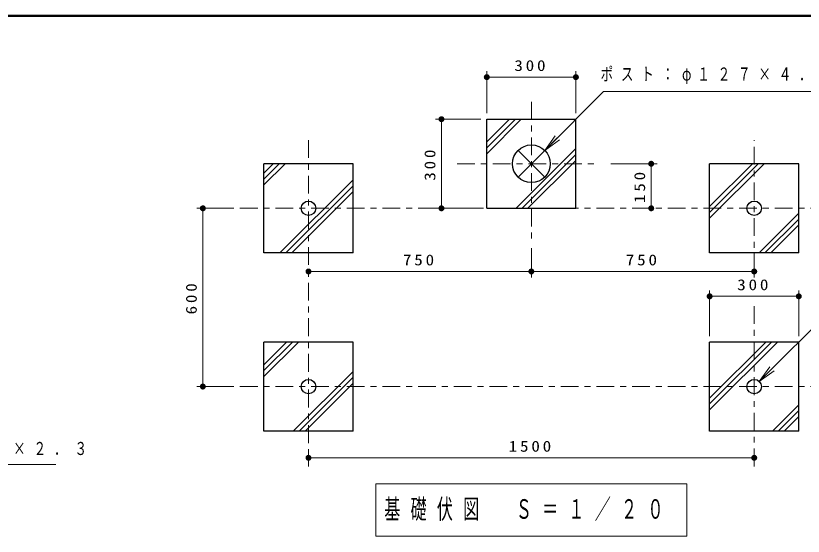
# Model space of a CAD drawing. Units: millimetres on the paper, scale 1:20. Extents: x -365 to 10, y -38 to 257.
# Drawn here: x -200.2 to -67.7, y 169.4 to 257 of the extents above; entities that cross this region are included whole.
import ezdxf

# ---------------------------------------------------------------- set-up
doc = ezdxf.new("R2010")
doc.units = ezdxf.units.MM
doc.linetypes.add('USER2', pattern=[6, 3, -1, 1, -1])
doc.layers.add('LY_1', color=7, linetype='Continuous', lineweight=13)
doc.styles.add('ＭＳ ゴシック', font='')
doc.styles.get('ＭＳ ゴシック').set_extended_font_data('MS Gothic')

# ---------------------------------------------------------------- blocks, each defined once
blk = doc.blocks.new('filled_dot')
at = {"color": 0, "linetype": 'Continuous', "lineweight": -2, "const_width": 1.25}
blk.add_lwpolyline([(-0.625, 0, 1), (0.625, 0, 1)], format="xyb", close=True, dxfattribs=at)

msp = doc.modelspace()

# ---------------------------------------------------------------- linework, layer by layer
at = {"layer": 'LY_1', "lineweight": 50}
msp.add_line((0, 257), (-365, 257), dxfattribs=at)
at = {"layer": 'LY_1'}
for p, q in [((-120.907, 240.586), (-120.907, 247.668)), ((-120.907, 246.668), (-105.907, 246.668)), ((-105.907, 240.586), (-105.907, 247.668)), ((-121.907, 239.586), (-129.533, 239.586)), ((-128.533, 224.586), (-128.533, 239.586)), ((-120.907, 235.758), (-117.079, 239.586)), ((-120.907, 234.768), (-116.089, 239.586)), ((-120.907, 233.778), (-115.099, 239.586)), ((-111.162, 234.331), (-109.394, 236.806)), ((-111.162, 234.331), (-109.041, 236.452)), ((-108.687, 236.099), (-111.162, 234.331)), ((-115.957, 224.586), (-105.907, 234.636)), ((-111.162, 234.331), (-115.652, 229.841)), ((-115.652, 234.331), (-111.162, 229.841)), ((-114.967, 224.586), (-105.907, 233.646)), ((-158.407, 230.502), (-156.823, 232.086)), ((-158.407, 229.512), (-155.833, 232.086)), ((-158.407, 228.522), (-154.843, 232.086)), ((-113.977, 224.586), (-105.907, 232.656)), ((-100.014, 232.086), (-92.238, 232.086)), ((-93.238, 224.586), (-93.238, 232.086)), ((-83.407, 224.892), (-76.213, 232.086)), ((-83.407, 223.902), (-75.223, 232.086)), ((-83.407, 222.912), (-74.233, 232.086)), ((-155.701, 217.086), (-143.407, 229.38)), ((-154.711, 217.086), (-143.407, 228.39)), ((-153.721, 217.086), (-143.407, 227.4)), ((-163.458, 224.586), (-169.68, 224.586)), ((-168.68, 194.576), (-168.68, 224.586)), ((-121.907, 224.586), (-129.533, 224.586)), ((-75.091, 217.086), (-68.407, 223.77)), ((-74.101, 217.086), (-68.407, 222.78)), ((-73.111, 217.086), (-68.407, 221.79)), ((-113.407, 217.89), (-113.407, 212.95)), ((-113.407, 213.95), (-150.907, 213.95)), ((-75.907, 213.95), (-113.407, 213.95)), ((-75.907, 213.951), (-75.907, 212.95)), ((-83.407, 203.076), (-83.407, 210.767)), ((-68.407, 203.076), (-68.407, 210.767)), ((-83.407, 209.767), (-68.407, 209.767)), ((-158.407, 198.258), (-154.589, 202.076)), ((-158.407, 197.268), (-153.599, 202.076)), ((-158.407, 196.278), (-152.609, 202.076)), ((-83.407, 192.647), (-73.979, 202.076)), ((-83.407, 191.658), (-72.989, 202.076)), ((-83.407, 190.668), (-71.999, 202.076)), ((-75.048, 195.435), (-73.28, 197.91)), ((-75.048, 195.435), (-72.927, 197.556)), ((-153.467, 187.076), (-143.407, 197.136)), ((-152.477, 187.076), (-143.407, 196.146)), ((-72.573, 197.203), (-75.048, 195.435)), ((-151.487, 187.076), (-143.407, 195.156)), ((-163.458, 194.576), (-169.68, 194.576)), ((-72.857, 187.076), (-68.407, 191.525)), ((-71.867, 187.076), (-68.407, 190.536)), ((-70.877, 187.076), (-68.407, 189.546)), ((-150.907, 182.581), (-75.907, 182.581)), ((-139.557, 178.177), (-139.557, 169.377)), ((-87.257, 178.177), (-139.557, 178.177)), ((-87.257, 169.377), (-87.257, 178.177)), ((-139.557, 169.377), (-87.257, 169.377))]:
    msp.add_line(p, q, dxfattribs=at)
at = {"layer": 'LY_1', "linetype": 'USER2'}
for p, q in [((-113.407, 242.521), (-113.407, 218.89)), ((-150.907, 236.063), (-150.907, 181.137)), ((-75.907, 213.951), (-75.907, 236.063)), ((-125.895, 232.086), (-102.264, 232.086)), ((-162.458, 224.586), (-64.511, 224.586)), ((-75.907, 181.137), (-75.907, 209.025)), ((-162.458, 194.576), (-64.511, 194.576))]:
    msp.add_line(p, q, dxfattribs=at)
at = {"layer": 'LY_1', "lineweight": 25}
for p, q in [((-120.907, 239.586), (-105.907, 239.586)), ((-120.907, 224.586), (-120.907, 239.586)), ((-105.907, 224.586), (-105.907, 239.586)), ((-143.407, 232.086), (-158.407, 232.086)), ((-158.407, 217.086), (-158.407, 232.086)), ((-143.407, 217.086), (-143.407, 232.086)), ((-83.407, 217.086), (-83.407, 232.086)), ((-68.407, 232.086), (-83.407, 232.086)), ((-68.407, 217.086), (-68.407, 232.086)), ((-120.907, 224.586), (-105.907, 224.586)), ((-143.407, 217.086), (-158.407, 217.086)), ((-68.407, 217.086), (-83.407, 217.086)), ((-158.407, 187.076), (-158.407, 202.076)), ((-143.407, 202.076), (-158.407, 202.076)), ((-143.407, 187.076), (-143.407, 202.076)), ((-83.407, 187.076), (-83.407, 202.076)), ((-68.407, 202.076), (-83.407, 202.076)), ((-68.407, 187.076), (-68.407, 202.076)), ((-143.407, 187.076), (-158.407, 187.076)), ((-68.407, 187.076), (-83.407, 187.076))]:
    msp.add_line(p, q, dxfattribs=at)
at = {"layer": 'LY_1'}
for points in [[(-111.162, 234.331), (-101.257, 244.236), (-65.257, 244.236)], [(-75.048, 195.435), (-62.919, 207.564), (-32.919, 207.564)], [(-254.046, 193.834), (-241.659, 181.448), (-193.423, 181.448)]]:
    msp.add_lwpolyline(points, dxfattribs=at)
at = {"layer": 'LY_1', "lineweight": 25}
for centre, radius in [((-113.407, 232.086), 3.175), ((-150.907, 224.586), 1.215), ((-75.907, 224.586), 1.215), ((-150.907, 194.576), 1.215), ((-75.907, 194.576), 1.215)]:
    msp.add_circle(centre, radius, dxfattribs=at)

# ---------------------------------------------------------------- block references
at = {"layer": 'LY_1', "xscale": 0.4, "yscale": 0.4}
for p in [(-120.907, 246.668), (-150.907, 213.95), (-113.407, 213.95), (-83.407, 209.767), (-150.907, 182.581)]:
    msp.add_blockref('filled_dot', p, dxfattribs=at)
for p, rotation in [((-105.907, 246.668), 180), ((-128.533, 239.586), 270), ((-93.238, 232.086), 270), ((-168.68, 224.586), 270), ((-128.533, 224.586), 90), ((-93.238, 224.586), 90), ((-113.407, 213.95), 180), ((-75.907, 213.95), 180), ((-68.407, 209.767), 180), ((-168.68, 194.576), 90), ((-75.907, 182.581), 180)]:
    msp.add_blockref('filled_dot', p, dxfattribs=dict(at, rotation=rotation))

# ---------------------------------------------------------------- texts
at = {"layer": 'LY_1', "style": 'ＭＳ ゴシック'}
for s, insert, char_height, attachment_point in [('\\T1.33;\\W1.15;300', (-113.407, 247.668), 1.833, 8), ('\\T1.63;\\W0.7;ポスト：φ１２７×４．５', (-101.751, 246.886), 2.199, 4), ('\\T1.33;\\W1.15;750', (-132.157, 214.95), 1.833, 8), ('\\T1.33;\\W1.15;750', (-94.657, 214.95), 1.833, 8), ('\\T1.33;\\W1.15;300', (-75.907, 210.767), 1.833, 8), ('\\T1.64;\\W0.7;フレーム：□－６０×６０×２．３', (-241.904, 184.098), 2.199, 4), ('\\T1.33;\\W1.15;1500', (-113.407, 183.581), 1.833, 8), ('\\T1.64;\\W0.6;基礎伏図\u3000Ｓ＝１／２０', (-138.157, 173.777), 3.299, 4)]:
    msp.add_mtext(s, dxfattribs=dict(at, insert=insert, char_height=char_height, attachment_point=attachment_point))
at = {"layer": 'LY_1', "char_height": 1.833, "attachment_point": 8, "rotation": 90, "style": 'ＭＳ ゴシック'}
for s, insert in [('\\T1.33;\\W1.15;300', (-129.533, 232.086)), ('\\T1.33;\\W1.15;150', (-94.238, 228.336)), ('\\T1.33;\\W1.15;600', (-169.68, 209.581))]:
    msp.add_mtext(s, dxfattribs=dict(at, insert=insert))

doc.saveas('drawing.dxf')
